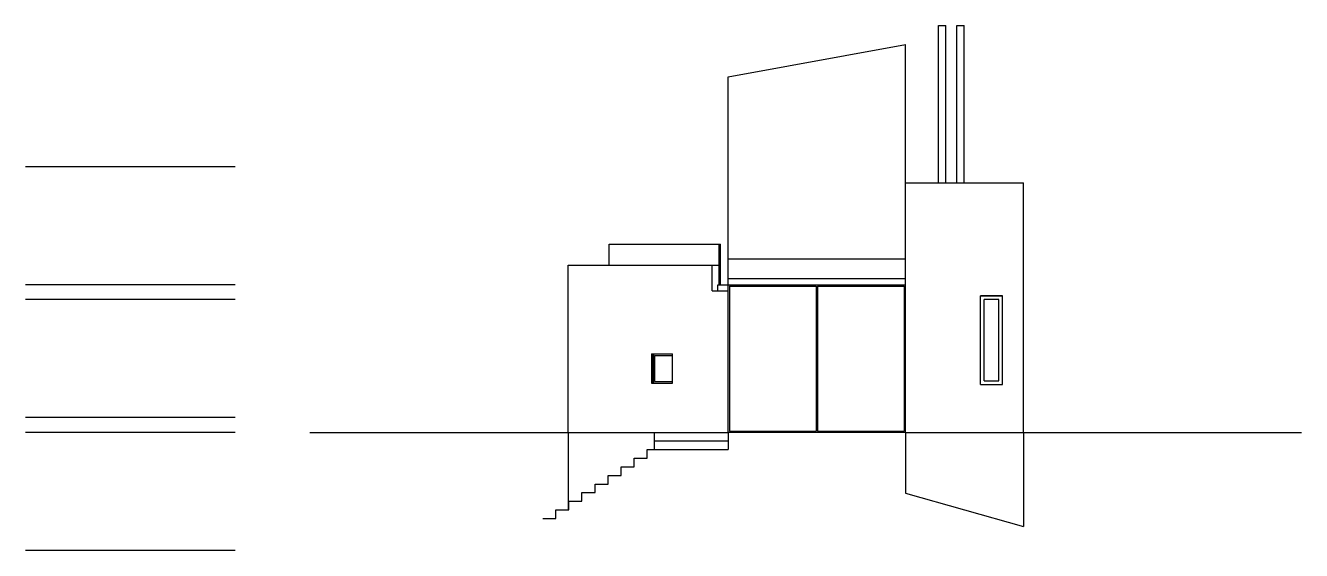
# Model space of a CAD drawing. Header units: inches. Extents: x -16659 to 2747, y 141 to 7454.
# Drawn here: x 1710 to 2747, y 3685 to 4112 of the extents above; entities that cross this region are included whole.
import ezdxf

# ---------------------------------------------------------------- set-up
doc = ezdxf.new("R2010")
doc.units = ezdxf.units.IN
doc.header["$LTSCALE"] = 0.5
doc.header["$MEASUREMENT"] = 0
for name, color, linetype in [('A-Elev-North', 7, 'Continuous'), ('A-Elev-South', 7, 'Continuous'), ('A-glazing', 252, 'Continuous'), ('A-walls', 7, 'Continuous')]:
    doc.layers.add(name, color=color, linetype=linetype)

msp = doc.modelspace()

# ---------------------------------------------------------------- linework, layer by layer
at = {"layer": 'A-Elev-North', "color": 254}
msp.add_line((2281.1, 3922.2), (2281.1, 4070.3, 5017.5), dxfattribs=at)
at = {"layer": 'A-Elev-North', "color": 253}
for p, q in [((2184.3, 3917.3), (2184.3, 3934.3)), ((2184.3, 3934.3), (2274.9, 3934.3)), ((2273.8, 3917.3), (2273.8, 3934.3)), ((2274.9, 3901.3), (2274.9, 3934.3)), ((2151, 3781.3), (2151, 3917.3)), ((2151, 3917.3), (2273.8, 3917.3)), ((2268.2, 3896.3), (2268.2, 3917.3)), ((2272.8, 3901.3), (2281.1, 3901.3, 5147.6)), ((2268.2, 3896.3, -2903.3), (2281.1, 3896.3, 5147.6))]:
    msp.add_line(p, q, dxfattribs=at)
at = {"layer": 'A-Elev-North', "color": 251}
for p, q in [((2273.8, 3901.3), (2273.8, 3917.3)), ((2272.8, 3896.3), (2272.8, 3901.3)), ((2151, 3781.3), (2151, 3718.3, -36033)), ((2221.1, 3774.3, -5147.6), (2281.1, 3774.3, -5147.6)), ((2281.1, 3781.3), (2281.1, 3767.3)), ((2215.3, 3767.3, -5147.6), (2281.1, 3767.3, -5147.6)), ((2215.3, 3760.3, -5147.6), (2215.3, 3767.3, -5147.6)), ((2204.7, 3760.3, -5147.6), (2215.3, 3760.3, -5147.6)), ((2204.7, 3753.3, -5147.6), (2204.7, 3760.3, -5147.6)), ((2183.5, 3746.3, -15442.7), (2194.1, 3746.3, -15442.7)), ((2183.5, 3739.3, -15442.7), (2183.5, 3746.3, -15442.7)), ((2194.1, 3753.3, -10295.1), (2204.7, 3753.3, -10295.1)), ((2194.1, 3746.3, -10295.1), (2194.1, 3753.3, -10295.1)), ((2172.9, 3739.3, -20590.3), (2183.5, 3739.3, -20590.3)), ((2172.9, 3732.3, -20590.3), (2172.9, 3739.3, -20590.3)), ((2151.7, 3725.3, -30885.4), (2162.3, 3725.3, -30885.4)), ((2151.7, 3718.3, -30885.4), (2151.7, 3725.3, -30885.4)), ((2162.3, 3732.3, -25737.8), (2172.9, 3732.3, -25737.8)), ((2162.3, 3725.3, -25737.8), (2162.3, 3732.3, -25737.8)), ((2141.1, 3718.3, -36033), (2151.7, 3718.3, -36033)), ((2141.1, 3711.3, -36033), (2141.1, 3718.3, -36033)), ((2130.5, 3711.3, -41180.5), (2141.1, 3711.3, -41180.5))]:
    msp.add_line(p, q, dxfattribs=at)
at = {"layer": 'A-Elev-South', "color": 253}
for p, q in [((2451.9, 3984.3), (2451.9, 4112.1)), ((2451.9, 4112.1), (2457.9, 4112.1)), ((2457.9, 3984.3), (2457.9, 4112.1)), ((2466.9, 3984.3), (2466.9, 4112.1)), ((2466.9, 4112.1), (2472.9, 4112.1)), ((2472.9, 3984.3), (2472.9, 4112.1)), ((2425.1, 3984.3), (2521.1, 3984.3)), ((2521.1, 3781.3), (2521.1, 3984.3)), ((2281.1, 3906.3, 5147.6), (2425.1, 3906.3, 5147.6)), ((2281.1, 3901.3, 5147.6), (2425.1, 3901.3, 5147.6)), ((2282.1, 3900.3, 5147.6), (2352.6, 3900.3, 5147.6)), ((2282.1, 3900.3, 5147.6), (2282.1, 3782.3, 85.8)), ((2352.6, 3900.3, 5104.7), (2352.6, 3782.3, 42.9)), ((2353.6, 3900.3, 5104.7), (2353.6, 3782.3, 42.9)), ((2353.6, 3900.3, 5147.6), (2424.1, 3900.3, 5147.6)), ((2424.1, 3900.3, 5104.7), (2424.1, 3782.3, 42.9)), ((2282.1, 3782.3), (2352.6, 3782.3)), ((2353.6, 3782.3), (2424.1, 3782.3))]:
    msp.add_line(p, q, dxfattribs=at)
at = {"layer": 'A-Elev-South', "color": 254}
msp.add_line((2425.1, 3922.2), (2425.1, 4096.8), dxfattribs=at)
at = {"layer": 'A-Elev-South', "color": 2, "ltscale": 0.1}
for p, q in [((1880.6, 3997.3, -10295.1), (1710.1, 3997.3, -10295.1)), ((1880.6, 3997.3, -10295.1), (1710.1, 3997.3, -10295.1)), ((1880.6, 3997.3, -10295.1), (1710.1, 3997.3, -10295.1)), ((1880.6, 3901.3, -10295.1), (1710.1, 3901.3, -10295.1)), ((1880.6, 3889.3, -10295.1), (1710.1, 3889.3, -10295.1)), ((1880.6, 3793.3, -10295.1), (1710.1, 3793.3, -10295.1)), ((1880.6, 3781.3, -10295.1), (1710.1, 3781.3, -10295.1)), ((1880.6, 3685.3, -10295.1), (1710.1, 3685.3, -10295.1))]:
    msp.add_line(p, q, dxfattribs=at)
at = {"layer": 'A-Elev-South', "color": 7}
for p, q in [((2425.1, 3922.2, 5220.1), (2281.1, 3922.2)), ((2281.1, 3781.3, -4774.8), (2281.1, 3922.2)), ((1941.1, 3781.3), (2281.1, 3781.3)), ((2425.1, 3781.3), (2747, 3781.3))]:
    msp.add_line(p, q, dxfattribs=at)
at = {"layer": 'A-Elev-South'}
for q in [(2425.1, 3922.2), (2281.1, 3781.3)]:
    msp.add_line((2425.1, 3781.3), q, dxfattribs=at)
at = {"layer": 'A-Elev-South', "color": 252}
for p, q in [((2504.1, 3892.3, -22888.6), (2486.1, 3892.3, -22888.6)), ((2486.1, 3820.3, -12593.4), (2486.1, 3892.3, -12593.4)), ((2486.1, 3892.3, -22888.6), (2504.1, 3892.3, -22888.6)), ((2501.1, 3889.3, -22888.6), (2489.1, 3889.3, -22888.6)), ((2489.1, 3823.3, -23377), (2489.1, 3889.3, -12910.6)), ((2501.1, 3823.3, -12593.4), (2501.1, 3889.3, -12593.4)), ((2504.1, 3820.3, -12593.4), (2504.1, 3892.3, -12593.4)), ((2218.9, 3845.3), (2235.8, 3845.3)), ((2218.9, 3845.3), (2218.9, 3821.3)), ((2235.8, 3821.3, 2573.8), (2235.8, 3845.3, 2573.8)), ((2218.9, 3821.3), (2235.8, 3821.3)), ((2486.1, 3820.3, -22888.6), (2504.1, 3820.3, -22888.6)), ((2489.1, 3823.3, -22888.6), (2501.1, 3823.3, -22888.6))]:
    msp.add_line(p, q, dxfattribs=at)
at = {"layer": 'A-Elev-South', "color": 250}
msp.add_line((2219.9, 3821.3), (2219.9, 3845.3), dxfattribs=at)
at = {"layer": 'A-Elev-South', "color": 251}
for p, q in [((2220.6, 3821.3, -257.6), (2220.6, 3845.3, -257.6)), ((2221.6, 3843.7, 152.4), (2235.8, 3843.7, 2316.2)), ((2221.6, 3822.8, -257.6), (2221.6, 3843.7, -257.6)), ((2221.6, 3822.8, 152.4), (2235.8, 3822.8, 2316.2)), ((2425.1, 3781.3), (2425.1, 3731.9, -6843)), ((2521.1, 3781.3), (2521.1, 3704.9)), ((2425.1, 3731.9, -6843), (2521.1, 3704.9))]:
    msp.add_line(p, q, dxfattribs=at)
at = {"layer": 'A-glazing', "color": 254}
msp.add_line((2281.1, 4070.3, 5017.5), (2425.1, 4096.8), dxfattribs=at)
at = {"layer": 'A-walls', "color": 251}
msp.add_line((2221.1, 3767.3), (2221.1, 3781.3), dxfattribs=at)

doc.saveas('drawing.dxf')
